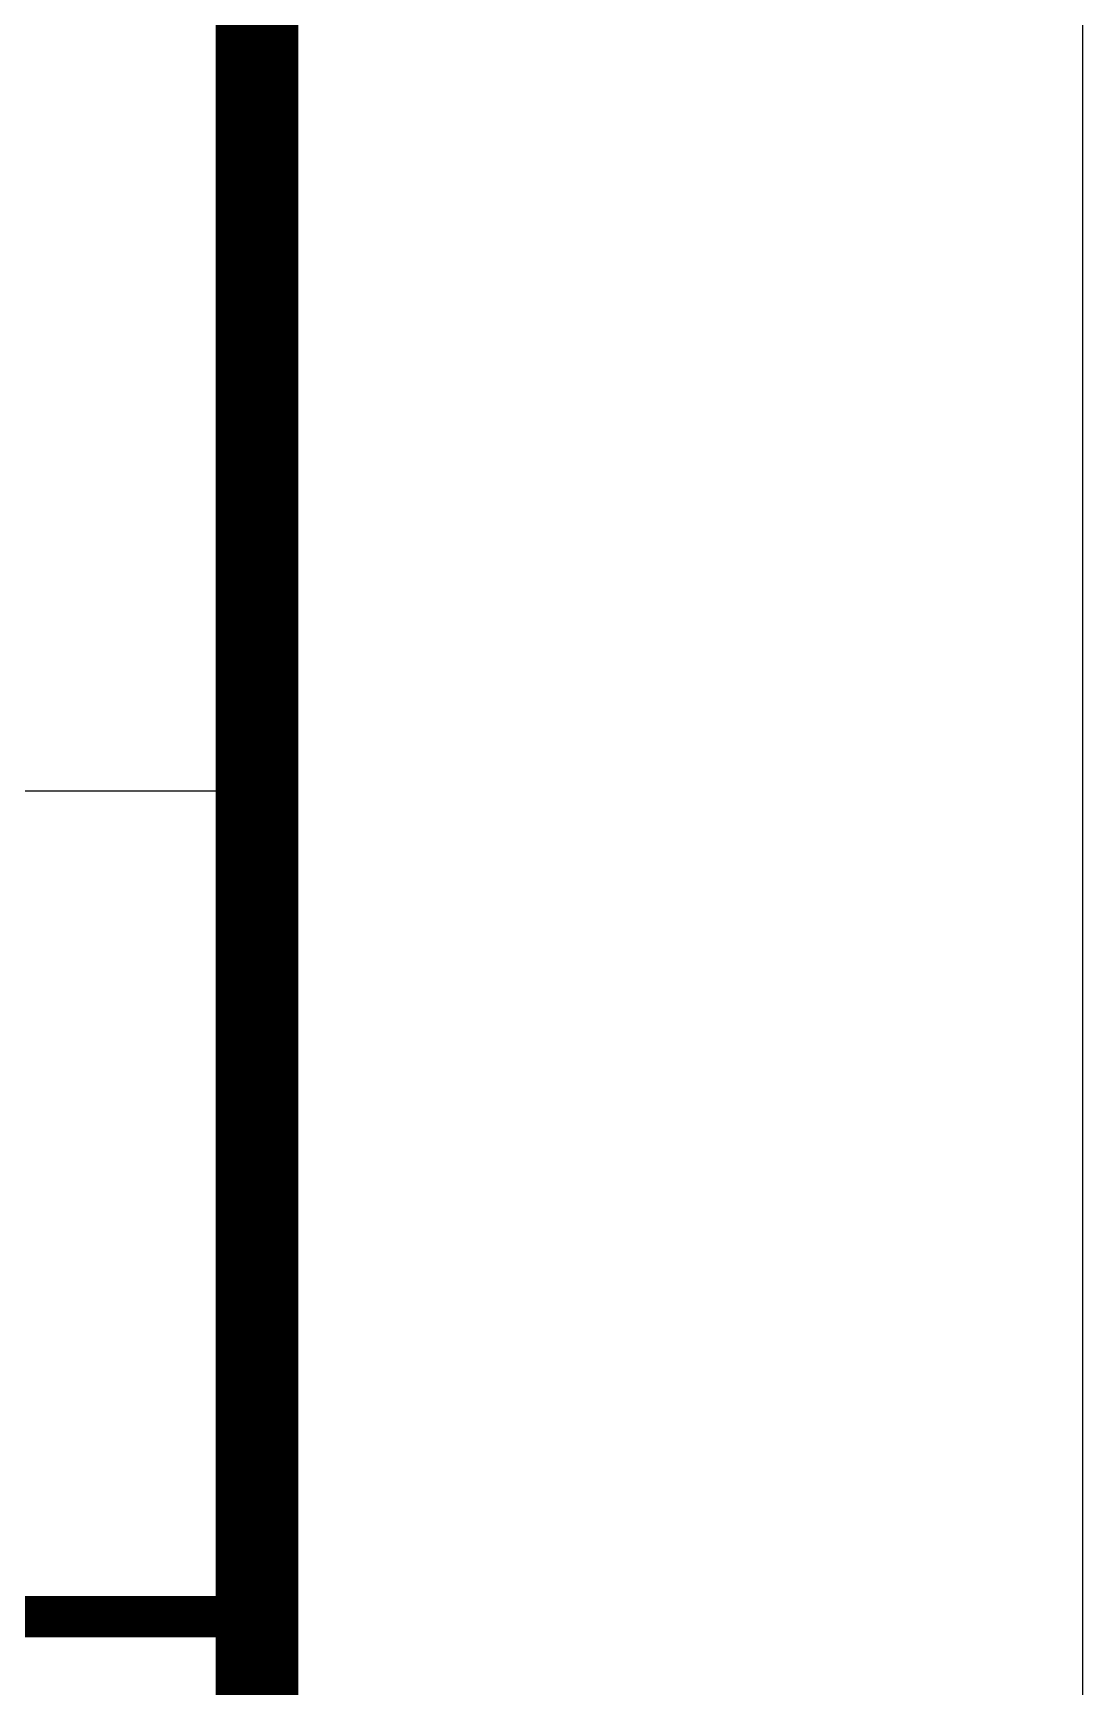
# Model space of a CAD drawing. Extents: x 1751103 to 2598738, y -609732 to 659428.
# Drawn here: x 2161213 to 2162484, y 181036 to 183038 of the extents above; entities that cross this region are included whole.
import ezdxf

# ---------------------------------------------------------------- set-up
doc = ezdxf.new("R2010")
doc.units = 0
doc.header["$LTSCALE"] = 1000
doc.header["$MEASUREMENT"] = 0
for name, color, linetype in [('PP-PM-TK', 7, 'CONTINUOUS'), ('PUB_TITLE', 4, 'CONTINUOUS'), ('TEL_TITLE', 7, 'CONTINUOUS')]:
    doc.layers.add(name, color=color, linetype=linetype)

msp = doc.modelspace()

# ---------------------------------------------------------------- linework, layer by layer
at = {"layer": 'PP-PM-TK', "color": 4, "const_width": 20}
msp.add_lwpolyline([(2155984.5, 181120.8), (2161484.5, 181120.8)], dxfattribs=at)
at = {"layer": 'PUB_TITLE', "color": 4}
for p, q in [((2155984.5, 182120.8), (2161484.5, 182120.8)), ((2155984.5, 181120.8), (2161484.5, 181120.8))]:
    msp.add_line(p, q, dxfattribs=at)
at = {"layer": 'PUB_TITLE', "color": 4, "const_width": 50}
msp.add_lwpolyline([(2155984.5, 181120.8), (2161484.5, 181120.8)], dxfattribs=at)
at = {"layer": 'TEL_TITLE', "color": 4}
msp.add_lwpolyline([(2088184.5, 163856.7), (2162484.5, 163856.7), (2162484.5, 205856.7), (2088184.5, 205856.7)], close=True, dxfattribs=at)
at = {"layer": 'TEL_TITLE', "color": 4, "const_width": 100}
msp.add_lwpolyline([(2090684.5, 164856.7), (2161484.5, 164856.7), (2161484.5, 204856.7), (2090684.5, 204856.7)], close=True, dxfattribs=at)

doc.saveas('drawing.dxf')
